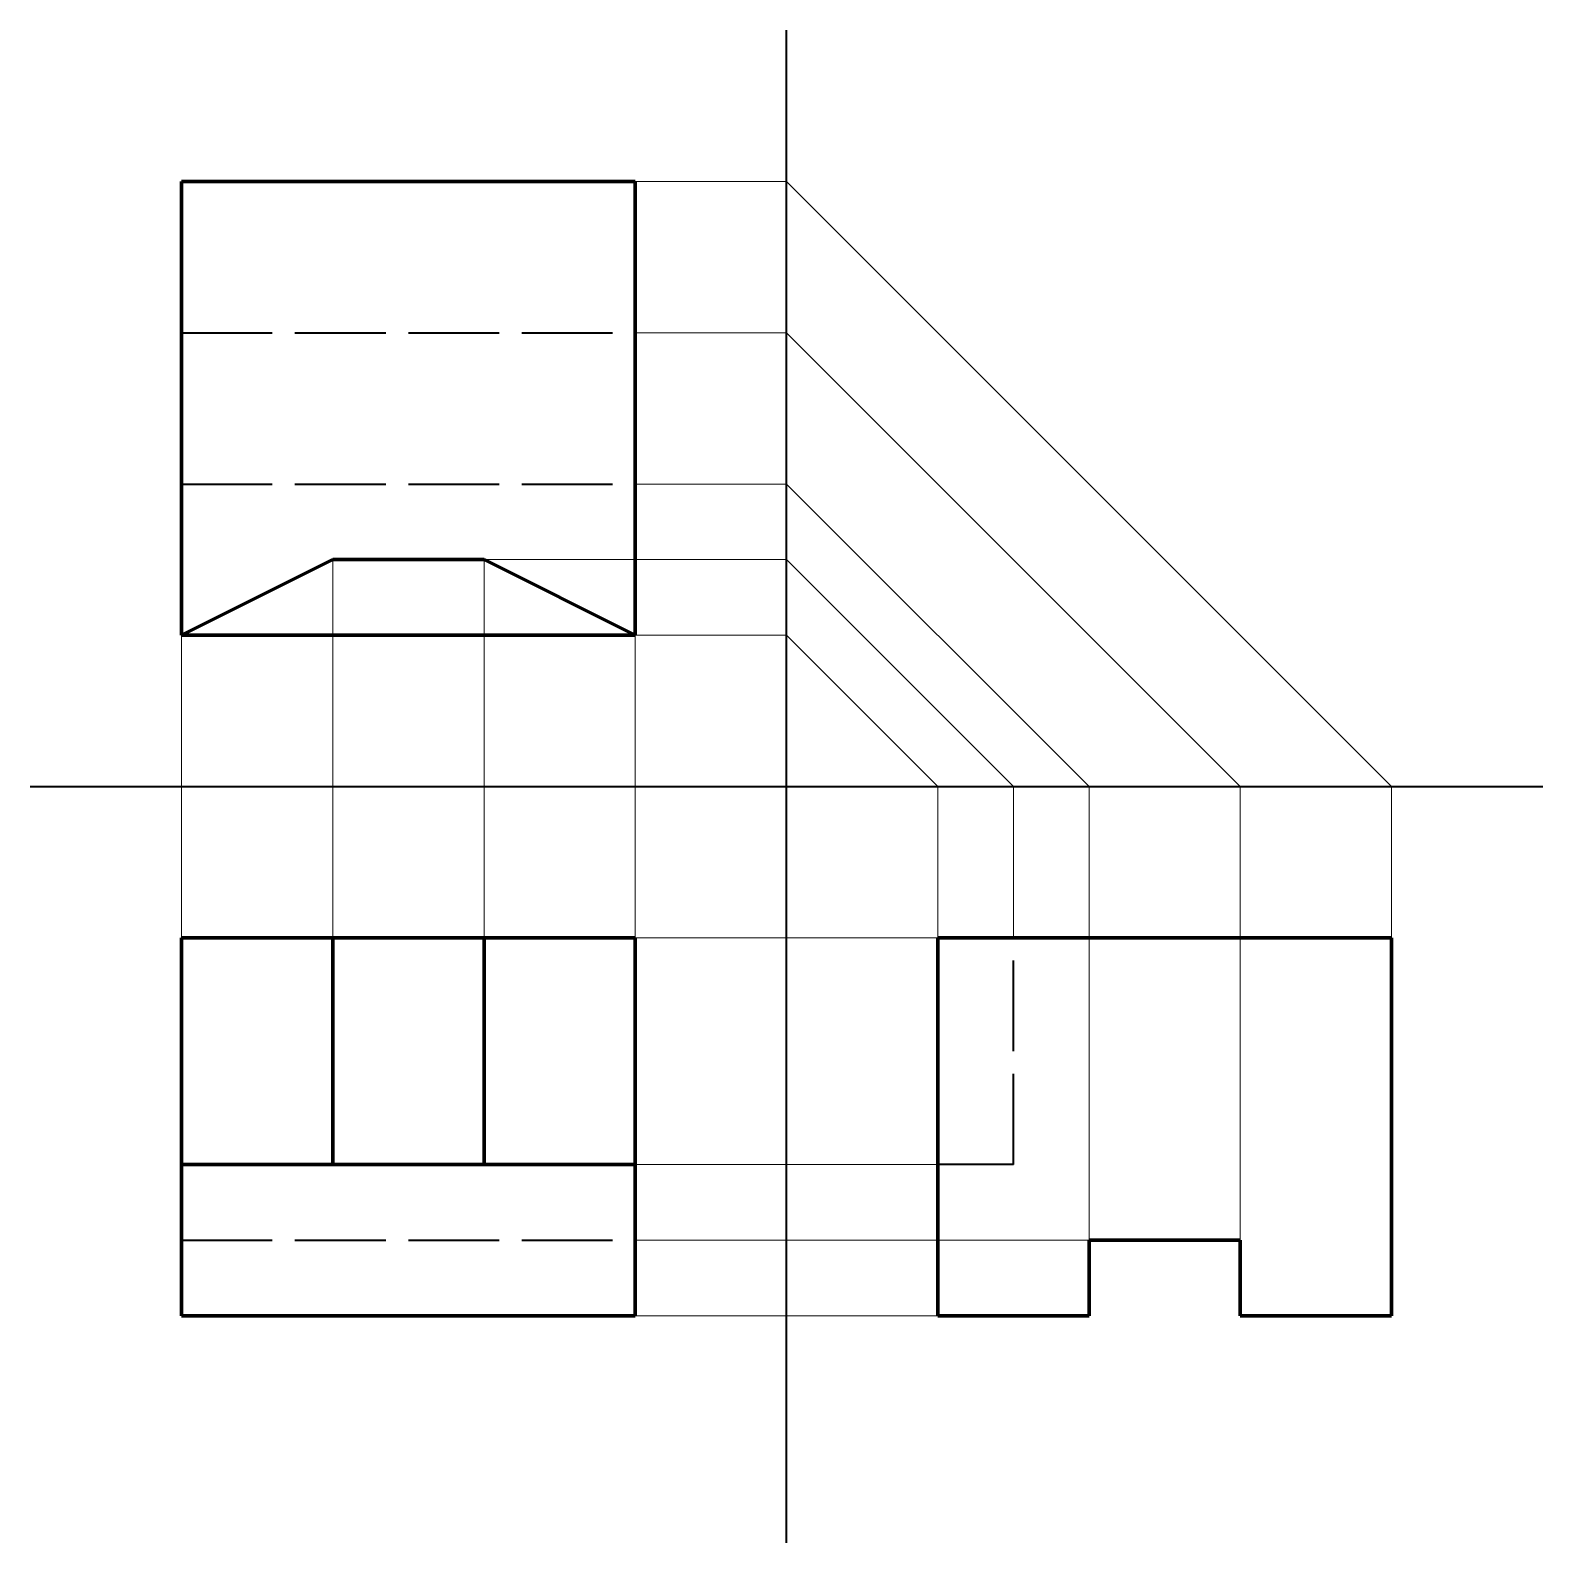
# Model space of a CAD drawing. Header units: millimetres. Extents: x 0 to 200, y 0 to 200.
import ezdxf

# ---------------------------------------------------------------- set-up
doc = ezdxf.new("R2010")
doc.units = ezdxf.units.MM
doc.linetypes.add('ACAD_ISO02W100', pattern=[15, 12, -3])
for name, color, linetype, lineweight in [('aux', 2, 'Continuous', 0), ('DIVIS', 170, 'Continuous', 35), ('oculta', 6, 'ACAD_ISO02W100', 35), ('visible', 3, 'Continuous', 70)]:
    doc.layers.add(name, color=color, linetype=linetype, lineweight=lineweight)

msp = doc.modelspace()

# ---------------------------------------------------------------- linework, layer by layer
at = {"layer": 'aux'}
for p, q in [((80, 180), (100, 180)), ((180, 100), (100, 180)), ((80, 160), (100, 160)), ((100, 160), (160, 100)), ((80, 140), (100, 140)), ((100, 140), (140, 100)), ((40, 130), (40, 80)), ((60, 130), (60, 80)), ((60, 130), (100, 130)), ((100, 130), (130, 100)), ((20, 120), (20, 80)), ((80, 120), (80, 80)), ((80, 120), (100, 120)), ((100, 120), (120, 100)), ((120, 80), (120, 100)), ((130, 80), (130, 100)), ((140, 100), (140, 80)), ((160, 80), (160, 100)), ((180, 80), (180, 100)), ((80, 80), (120, 80)), ((140, 80), (140, 40)), ((160, 80), (160, 40)), ((80, 50), (120, 50)), ((80, 40), (140, 40)), ((80, 30), (120, 30))]:
    msp.add_line(p, q, dxfattribs=at)
at = {"layer": 'DIVIS'}
for p, q in [((100, 0), (100, 200)), ((0, 100), (200, 100))]:
    msp.add_line(p, q, dxfattribs=at)
at = {"layer": 'oculta'}
for p, q in [((20, 160), (80, 160)), ((20, 140), (80, 140)), ((130, 50), (130, 80)), ((130, 50), (120, 50)), ((20, 40), (80, 40))]:
    msp.add_line(p, q, dxfattribs=at)
at = {"layer": 'visible'}
for p, q in [((20, 180), (20, 170)), ((20, 180), (80, 180)), ((80, 180), (80, 170)), ((20, 170), (20, 120)), ((80, 120), (80, 170)), ((20, 120), (40, 130)), ((40, 130), (60, 130)), ((60, 130), (80, 120)), ((20, 120), (80, 120)), ((20, 80), (80, 80)), ((20, 30), (20, 80)), ((40, 50), (40, 80)), ((60, 50), (60, 80)), ((80, 80), (80, 30)), ((120, 80), (120, 30)), ((180, 80), (120, 80)), ((180, 30), (180, 80)), ((20, 50), (80, 50)), ((80, 50), (40, 50)), ((140, 40), (160, 40)), ((140, 40), (140, 30)), ((160, 40), (160, 30)), ((80, 30), (20, 30)), ((80, 30), (80, 30)), ((80, 30), (80, 30)), ((120, 30), (140, 30)), ((160, 30), (180, 30))]:
    msp.add_line(p, q, dxfattribs=at)

doc.saveas('drawing.dxf')
